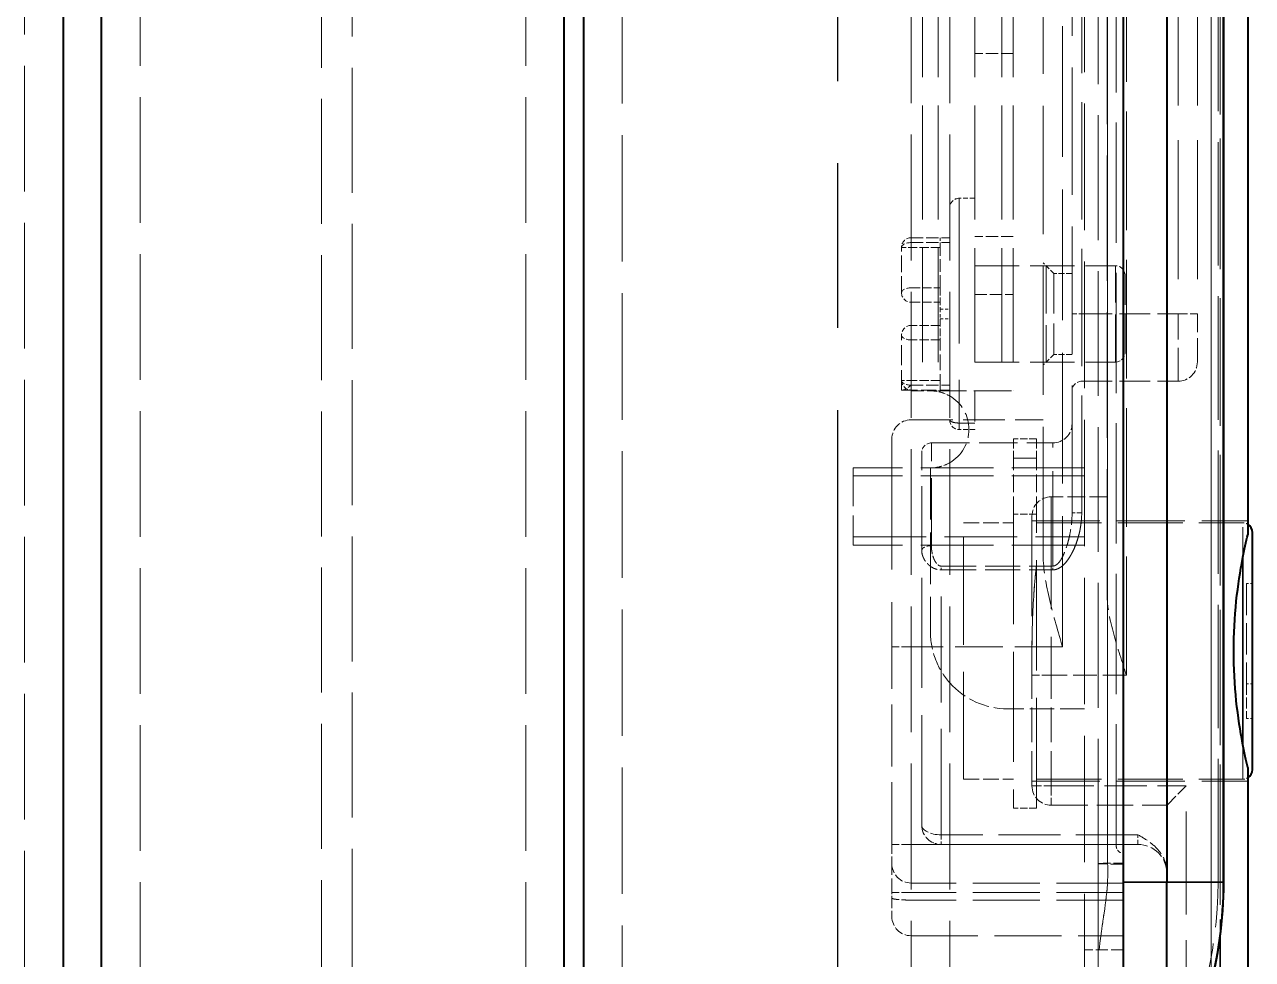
# Model space of a CAD drawing. Header units: millimetres. Extents: x 0 to 2523, y 0 to 1782.
# Drawn here: x 502.7 to 566.4, y 800.1 to 848.6 of the extents above; entities that cross this region are included whole.
import ezdxf

# ---------------------------------------------------------------- set-up
doc = ezdxf.new("R2010")
doc.units = ezdxf.units.MM
doc.header["$LTSCALE"] = 3
for name, pattern in [('CHAIN', [0.3543, 0.2362, -0.0295, 0.0591, -0.0295]), ('DASHED', [0.2067, 0.1654, -0.0413]), ('DOUBLE_DASH_CHAIN', [1.2403, 0.6614, -0.0827, 0.1654, -0.0827, 0.1654, -0.0827])]:
    doc.linetypes.add(name, pattern=pattern)
for name, color, linetype, lineweight in [('가려진 것(ISO)', 2, 'DASHED', 18), ('가려진 좁은 것(ISO)', 2, 'DASHED', 18), ('가시적인 것(ISO)', 3, 'Continuous', 40), ('가시적인 좁은 것(ISO)', 3, 'Continuous', 35), ('단면선(ISO)', 7, 'CHAIN', 25)]:
    doc.layers.add(name, color=color, linetype=linetype, lineweight=lineweight)

# ---------------------------------------------------------------- blocks, each defined once
blk = doc.blocks.new('2dTransSection1')
at = {"layer": '단면선(ISO)', "linetype": 'DOUBLE_DASH_CHAIN', "ltscale": 5.732075}
blk.add_line((181.637, 243.488), (181.637, 325.427), dxfattribs=at)

msp = doc.modelspace()

# ---------------------------------------------------------------- linework, layer by layer
at = {"layer": '가려진 것(ISO)', "ltscale": 13.134298}
for p, q in [((502.7116, 1164.0669), (502.7116, 488.0669)), ((508.7116, 488.0669), (508.7116, 1164.0669)), ((528.7116, 488.0669), (528.7116, 1164.0669))]:
    msp.add_line(p, q, dxfattribs=at)
at = {"layer": '가려진 것(ISO)', "ltscale": 13.068692}
for p, q in [((518.1116, 514.0669), (518.1116, 1138.0669)), ((519.7116, 1138.0669), (519.7116, 514.0669))]:
    msp.add_line(p, q, dxfattribs=at)
at = {"layer": '가려진 것(ISO)', "ltscale": 13.223674}
for p, q in [((533.7116, 746.0669), (533.7116, 951.0669)), ((557.7116, 951.0669), (557.7116, 746.0669))]:
    msp.add_line(p, q, dxfattribs=at)
at = {"layer": '가려진 것(ISO)', "ltscale": 13.155773}
for p, q in [((548.7116, 771.0669), (548.7116, 926.0669)), ((550.7116, 771.0669), (550.7116, 926.0669))]:
    msp.add_line(p, q, dxfattribs=at)
at = {"layer": '가려진 것(ISO)', "ltscale": 13.04229}
msp.add_line((558.4116, 805.0388), (558.4116, 894.0016), dxfattribs=at)
at = {"layer": '가려진 것(ISO)', "ltscale": 13.116171}
msp.add_line((558.8808, 819.0002), (558.8808, 884.0669), dxfattribs=at)
at = {"layer": '가려진 것(ISO)', "ltscale": 12.584246}
msp.add_line((559.3432, 806.032), (559.3432, 884.0669), dxfattribs=at)
at = {"layer": '가려진 것(ISO)', "ltscale": 13.302197}
msp.add_line((557.0616, 823.2438), (557.0616, 880.9847), dxfattribs=at)
at = {"layer": '가려진 것(ISO)', "ltscale": 13.426841}
msp.add_line((555.5616, 821.0366), (555.5616, 879.3185), dxfattribs=at)
at = {"layer": '가려진 것(ISO)', "ltscale": 11.933559}
for p, q in [((550.115, 866.5669), (550.115, 829.5669)), ((552.0116, 866.5669), (552.0116, 829.5669)), ((554.0116, 866.5669), (554.0116, 829.5669))]:
    msp.add_line(p, q, dxfattribs=at)
at = {"layer": '가려진 것(ISO)', "ltscale": 14.513788}
msp.add_line((563.5616, 860.5616), (563.5616, 833.5616), dxfattribs=at)
at = {"layer": '가려진 것(ISO)', "ltscale": 1.269698}
for p, q in [((554.0116, 847.0669), (552.0116, 847.0669)), ((548.7116, 837.5069), (550.7116, 837.5069)), ((554.0116, 837.5669), (552.0116, 837.5669)), ((559.7116, 800.5669), (557.7116, 800.5669))]:
    msp.add_line(p, q, dxfattribs=at)
at = {"layer": '가려진 것(ISO)', "ltscale": 0.507819}
for p, q in [((552.0116, 839.5569), (551.2116, 839.5569)), ((552.0116, 827.5569), (551.2116, 827.5569))]:
    msp.add_line(p, q, dxfattribs=at)
at = {"layer": '가려진 것(ISO)', "ltscale": 0.498548}
msp.add_line((550.2116, 837.0069), (550.2116, 837.5069), dxfattribs=at)
at = {"layer": '가려진 것(ISO)', "ltscale": 1.722727}
msp.add_line((548.2116, 834.6569), (548.2116, 837.0069), dxfattribs=at)
at = {"layer": '가려진 것(ISO)', "ltscale": 1.333188}
msp.add_line((550.2116, 834.9069), (550.2116, 837.0069), dxfattribs=at)
at = {"layer": '가려진 것(ISO)', "ltscale": 4.634662}
for p, q in [((552.0116, 836.0569), (559.3116, 836.0569)), ((552.0116, 831.0569), (559.3116, 831.0569))]:
    msp.add_line(p, q, dxfattribs=at)
at = {"layer": '가려진 것(ISO)', "ltscale": 0.493735}
for p, q in [((556.1116, 835.6569), (555.5616, 836.2069)), ((556.1116, 831.4569), (555.5616, 830.9069))]:
    msp.add_line(p, q, dxfattribs=at)
at = {"layer": '가려진 것(ISO)', "ltscale": 4.188547}
msp.add_line((556.1116, 835.6569), (556.1116, 831.4569), dxfattribs=at)
at = {"layer": '가려진 것(ISO)', "ltscale": 0.603054}
for p, q in [((557.0616, 835.6569), (556.1116, 835.6569)), ((557.0616, 831.4569), (556.1116, 831.4569))]:
    msp.add_line(p, q, dxfattribs=at)
at = {"layer": '가려진 것(ISO)', "ltscale": 3.989087}
for p, q in [((559.8116, 831.5569), (559.8116, 835.5569)), ((545.7116, 825.5669), (545.7116, 821.5669))]:
    msp.add_line(p, q, dxfattribs=at)
at = {"layer": '가려진 것(ISO)', "ltscale": 0.80633}
for p, q in [((550.2116, 834.9069), (550.2116, 833.8069)), ((550.2116, 833.3069), (550.2116, 832.2069))]:
    msp.add_line(p, q, dxfattribs=at)
at = {"layer": '가려진 것(ISO)', "ltscale": 0.952248}
for p, q in [((548.7116, 834.1569), (550.2116, 834.1569)), ((550.2116, 832.9569), (548.7116, 832.9569))]:
    msp.add_line(p, q, dxfattribs=at)
at = {"layer": '가려진 것(ISO)', "ltscale": 0.332332}
msp.add_line((550.2116, 833.8069), (550.2116, 833.3069), dxfattribs=at)
at = {"layer": '가려진 것(ISO)', "ltscale": 2.493142}
msp.add_line((563.5616, 831.0616), (563.5616, 833.5616), dxfattribs=at)
at = {"layer": '가려진 것(ISO)', "ltscale": 2.089287}
msp.add_line((548.2116, 829.6069), (548.2116, 832.4569), dxfattribs=at)
at = {"layer": '가려진 것(ISO)', "ltscale": 1.650637}
for p, q in [((550.2116, 829.6069), (550.2116, 832.2069)), ((551.4193, 822.7169), (554.0193, 822.7169)), ((551.4193, 809.4169), (554.0193, 809.4169))]:
    msp.add_line(p, q, dxfattribs=at)
at = {"layer": '가려진 것(ISO)', "ltscale": 0.189734}
msp.add_line((548.2116, 829.6069), (548.2786, 829.6069), dxfattribs=at)
at = {"layer": '가려진 것(ISO)', "ltscale": 1.544617}
msp.add_line((548.2786, 829.6069), (550.7116, 829.6069), dxfattribs=at)
at = {"layer": '가려진 것(ISO)', "ltscale": 1.329628}
msp.add_line((548.7116, 829.5669), (549.7116, 829.5669), dxfattribs=at)
at = {"layer": '가려진 것(ISO)', "ltscale": 0.256004}
msp.add_line((549.7116, 829.5669), (550.115, 829.5669), dxfattribs=at)
at = {"layer": '가려진 것(ISO)', "ltscale": 2.940551}
msp.add_line((553.415, 829.5669), (550.115, 829.5669), dxfattribs=at)
at = {"layer": '가려진 것(ISO)', "ltscale": 3.212371}
msp.add_line((552.0116, 829.5669), (552.0116, 827.5569), dxfattribs=at)
at = {"layer": '가려진 것(ISO)', "ltscale": 1.00689}
msp.add_line((553.415, 829.5669), (554.0116, 829.5669), dxfattribs=at)
at = {"layer": '가려진 것(ISO)', "ltscale": 3.174394}
msp.add_line((557.5616, 830.0616), (562.5616, 830.0616), dxfattribs=at)
at = {"layer": '가려진 것(ISO)', "ltscale": 4.348957}
msp.add_line((548.7116, 828.0616), (555.5616, 828.0616), dxfattribs=at)
at = {"layer": '가려진 것(ISO)', "ltscale": 13.645111}
msp.add_line((547.7116, 827.0616), (547.7116, 816.2883), dxfattribs=at)
at = {"layer": '가려진 것(ISO)', "ltscale": 0.997197}
for p, q in [((554.0193, 827.0669), (554.0193, 826.0669)), ((555.2193, 827.0669), (555.2193, 826.0669)), ((547.7116, 806.032), (547.7116, 805.032))]:
    msp.add_line(p, q, dxfattribs=at)
at = {"layer": '가려진 것(ISO)', "ltscale": 0.761779}
for p, q in [((555.2193, 827.0669), (554.0193, 827.0669)), ((555.2193, 823.1677), (554.0193, 823.1677)), ((555.2193, 807.9169), (554.0193, 807.9169))]:
    msp.add_line(p, q, dxfattribs=at)
at = {"layer": '가려진 것(ISO)', "ltscale": 6.730783}
msp.add_line((549.2616, 821.2792), (549.2616, 826.3616), dxfattribs=at)
at = {"layer": '가려진 것(ISO)', "ltscale": 3.999763}
msp.add_line((549.7616, 826.8616), (556.0616, 826.8616), dxfattribs=at)
at = {"layer": '가려진 것(ISO)', "ltscale": 1.840548}
for p, q in [((554.0193, 823.1677), (554.0193, 826.0669)), ((555.2193, 823.1677), (555.2193, 826.0669))]:
    msp.add_line(p, q, dxfattribs=at)
at = {"layer": '가려진 것(ISO)', "ltscale": 7.618686}
for p, q in [((557.7116, 825.5669), (545.7116, 825.5669)), ((557.7116, 825.1489), (545.7116, 825.1489)), ((545.7116, 821.9849), (557.7116, 821.9849)), ((557.7116, 821.5669), (545.7116, 821.5669))]:
    msp.add_line(p, q, dxfattribs=at)
at = {"layer": '가려진 것(ISO)', "ltscale": 5.39654}
msp.add_line((549.7116, 825.5669), (549.7116, 817.0669), dxfattribs=at)
at = {"layer": '가려진 것(ISO)', "ltscale": 1.841107}
msp.add_line((558.8808, 824.0669), (555.9808, 824.0669), dxfattribs=at)
at = {"layer": '가려진 것(ISO)', "ltscale": 11.51588}
for p, q in [((554.0193, 823.1677), (554.0193, 807.9169)), ((555.2193, 807.9169), (555.2193, 823.1677))]:
    msp.add_line(p, q, dxfattribs=at)
at = {"layer": '가려진 것(ISO)', "ltscale": 11.230227}
msp.add_line((551.4193, 809.4169), (551.4193, 822.7169), dxfattribs=at)
at = {"layer": '가려진 것(ISO)', "ltscale": 10.449178}
msp.add_line((554.9808, 823.0669), (554.9808, 814.8169), dxfattribs=at)
at = {"layer": '가려진 것(ISO)', "ltscale": 7.10903}
for p, q in [((554.9808, 822.8169), (566.178, 822.8169)), ((554.9808, 809.3169), (566.178, 809.3169))]:
    msp.add_line(p, q, dxfattribs=at)
at = {"layer": '가려진 것(ISO)', "ltscale": 6.793318}
for p, q in [((555.2193, 822.7169), (565.9193, 822.7169)), ((555.2193, 809.4169), (565.9193, 809.4169))]:
    msp.add_line(p, q, dxfattribs=at)
at = {"layer": '가려진 것(ISO)', "ltscale": 11.487453}
msp.add_line((549.2616, 807.0325), (549.2616, 821.2792), dxfattribs=at)
at = {"layer": '가려진 것(ISO)', "ltscale": 3.301374}
msp.add_line((566.1193, 819.5669), (566.1193, 814.3669), dxfattribs=at)
at = {"layer": '가려진 것(ISO)', "ltscale": 0.19037}
for p, q in [((566.4193, 819.5669), (566.1193, 819.5669)), ((566.4193, 814.3669), (566.1193, 814.3669)), ((566.4193, 812.5669), (566.1193, 812.5669))]:
    msp.add_line(p, q, dxfattribs=at)
at = {"layer": '가려진 것(ISO)', "ltscale": 6.511653}
msp.add_line((547.7116, 806.032), (547.7116, 816.2883), dxfattribs=at)
at = {"layer": '가려진 것(ISO)', "ltscale": 3.650568}
msp.add_line((554.9808, 809.0669), (554.9808, 814.8169), dxfattribs=at)
at = {"layer": '가려진 것(ISO)', "ltscale": 1.142718}
msp.add_line((566.1193, 814.3669), (566.1193, 812.5669), dxfattribs=at)
at = {"layer": '가려진 것(ISO)', "ltscale": 2.539495}
msp.add_line((557.7116, 813.0669), (553.7116, 813.0669), dxfattribs=at)
at = {"layer": '가려진 것(ISO)', "ltscale": 1.21262}
msp.add_line((562.9808, 809.0669), (561.9808, 808.0669), dxfattribs=at)
at = {"layer": '가려진 것(ISO)', "ltscale": 3.809293}
msp.add_line((555.9808, 808.0669), (561.9808, 808.0669), dxfattribs=at)
at = {"layer": '가려진 것(ISO)', "ltscale": 6.488015}
msp.add_line((550.2616, 806.0325), (560.4808, 806.0325), dxfattribs=at)
at = {"layer": '가려진 것(ISO)', "ltscale": 1.495845}
msp.add_line((547.7116, 803.532), (547.7116, 805.032), dxfattribs=at)
at = {"layer": '가려진 것(ISO)', "ltscale": 11.251338}
msp.add_line((558.4116, 805.0388), (558.4116, 791.5446), dxfattribs=at)
at = {"layer": '가려진 것(ISO)', "ltscale": 6.983788}
for p, q in [((559.7116, 804.032), (548.7116, 804.032)), ((559.7116, 803.1466), (548.7116, 803.1466)), ((548.7116, 801.2962), (559.7116, 801.2962))]:
    msp.add_line(p, q, dxfattribs=at)
at = {"layer": '가려진 것(ISO)'}
msp.add_line((564.9331, 804.0699), (564.9331, 804.0698), dxfattribs=at)
at = {"layer": '가려진 것(ISO)', "ltscale": 0.173759}
msp.add_line((547.7116, 803.2581), (547.7116, 803.532), dxfattribs=at)
at = {"layer": '가려진 것(ISO)', "ltscale": 1.076896}
msp.add_line((547.7116, 803.2581), (547.7116, 802.2962), dxfattribs=at)
at = {"layer": '가려진 것(ISO)', "ltscale": 0.498548}
for centre, start, end in [((551.2116, 839.0569), 90, 180), ((548.7116, 837.0069), 90, 180), ((559.3116, 835.5569), 0, 90), ((548.7116, 834.6569), 180, 270), ((548.7116, 832.4569), 90, 180), ((559.3116, 831.5569), 270, 0), ((548.7116, 830.1069), 180, 270), ((557.5616, 829.5616), 90, 180), ((551.2116, 828.0569), 180, 270), ((549.7616, 826.3616), 90, 180)]:
    msp.add_arc(centre, 0.5, start, end, dxfattribs=at)
at = {"layer": '가려진 것(ISO)', "ltscale": 0.997197}
for centre, start, end in [((562.5616, 831.0616), 270, 0), ((548.7116, 827.0616), 90, 180), ((556.0616, 827.8616), 270, 0), ((555.9808, 823.0669), 90, 180), ((555.9808, 809.0669), 180, 270), ((548.7116, 805.032), 180, 270), ((548.7116, 802.2962), 180, 270)]:
    msp.add_arc(centre, 1, start, end, dxfattribs=at)
at = {"layer": '가려진 것(ISO)', "ltscale": 2.659358}
msp.add_arc((549.7116, 827.5669), 2, 300, 60, dxfattribs=at)
at = {"layer": '가려진 것(ISO)', "ltscale": 0.172535}
for centre, start, end in [((565.9193, 822.2169), 58.841471, 90), ((565.9193, 809.9169), 270, 301.158472)]:
    msp.add_arc(centre, 0.5, start, end, dxfattribs=at)
at = {"layer": '가려진 것(ISO)', "ltscale": 2.153635}
msp.add_arc((553.7116, 817.0669), 4, 221.409622, 270, dxfattribs=at)
at = {"layer": '가려진 것(ISO)', "ltscale": 1.495845}
msp.add_arc((560.4808, 804.5325), 1.5, 0, 90, dxfattribs=at)
at = {"layer": '가려진 것(ISO)', "ltscale": 0.433106}
msp.add_ellipse((548.7116, 830.1067), major_axis=(0.4829, 0.4828), ratio=0.2679384, start_param=3.4034155, end_param=4.4507531, dxfattribs=at)
at = {"layer": '가려진 것(ISO)', "ltscale": 1.05687}
msp.add_ellipse((550.2617, 807.0325), major_axis=(0.572, 0.8203), ratio=0.9999728, start_param=2.1797858, end_param=3.7505382, dxfattribs=at)
at = {"layer": '가려진 것(ISO)', "ltscale": 0.694281}
for points, knots in [([(549.7116, 829.5669), (549.8568, 829.5669), (550.0245, 829.5498), (550.3611, 829.4664), (550.5298, 829.3995), (550.6882, 829.3123), (550.6999, 829.3057), (550.7116, 829.2989)], [-0.30606206, -0.30606206, -0.30606206, -0.30606206, -0.2557879, -0.2557879, -0.20551375, -0.20551375, -0.20152866, -0.20152866, -0.20152866, -0.20152866]), ([(550.7116, 825.8348), (550.6999, 825.8281), (550.6882, 825.8214), (550.5298, 825.7342), (550.3611, 825.6673), (550.0245, 825.5839), (549.8568, 825.5669), (549.7116, 825.5669)], [0.20152866, 0.20152866, 0.20152866, 0.20152866, 0.20551375, 0.20551375, 0.2557879, 0.2557879, 0.30606206, 0.30606206, 0.30606206, 0.30606206])]:
    msp.add_open_spline(points, degree=3, knots=knots, dxfattribs=at)
at = {"layer": '가려진 것(ISO)', "ltscale": 3.177325}
msp.add_open_spline([(556.5616, 816.2883), (556.3402, 817.0482), (556.0963, 817.8772), (555.7081, 819.5094), (555.5616, 820.3123), (555.5616, 821.0366)], degree=3, knots=[-1.43309057, -1.43309057, -1.43309057, -1.43309057, -1.19562768, -1.19562768, -0.95816479, -0.95816479, -0.95816479, -0.95816479], dxfattribs=at)
at = {"layer": '가려진 것(ISO)', "ltscale": 2.839397}
msp.add_open_spline([(559.8808, 814.8169), (559.6591, 815.491), (559.4156, 816.2248), (559.0278, 817.6632), (558.8808, 818.3672), (558.8808, 819.0002)], degree=3, knots=[0, 0, 0, 0, 0.21288965, 0.21288965, 0.42577929, 0.42577929, 0.42577929, 0.42577929], dxfattribs=at)
at = {"layer": '가려진 것(ISO)', "ltscale": 1.844596}
msp.add_open_spline([(549.7116, 817.0669), (549.7116, 816.5823), (549.8043, 816.0722), (550.1619, 815.1645), (550.4134, 814.76), (550.7116, 814.4211)], degree=3, knots=[1.22288463, 1.22288463, 1.22288463, 1.22288463, 1.3682602, 1.3682602, 1.50283407, 1.50283407, 1.50283407, 1.50283407], dxfattribs=at)
at = {"layer": '가려진 것(ISO)', "ltscale": 0.224009}
msp.add_open_spline([(550.2616, 806.0325), (550.1657, 806.0325), (550.0685, 806.0467), (549.9572, 806.0797), (549.9372, 806.0863), (549.9176, 806.0935)], degree=3, knots=[0, 0, 0, 0, 0.028796081, 0.028796081, 0.035175232, 0.035175232, 0.035175232, 0.035175232], dxfattribs=at)
at = {"layer": '가려진 것(ISO)', "ltscale": 0.415959}
msp.add_open_spline([(559.3432, 806.032), (559.3432, 805.9525), (559.3629, 805.8594), (559.417, 805.7497), (559.4464, 805.7069), (559.5062, 805.6462), (559.5431, 805.6191), (559.6247, 805.5826), (559.6693, 805.5733), (559.7116, 805.5733)], degree=3, knots=[0.062306408, 0.062306408, 0.062306408, 0.062306408, 0.086141003, 0.086141003, 0.099228248, 0.099228248, 0.111920532, 0.111920532, 0.124612816, 0.124612816, 0.124612816, 0.124612816], dxfattribs=at)
at = {"layer": '가려진 것(ISO)', "ltscale": 1.638636}
msp.add_open_spline([(561.9808, 804.596), (561.9808, 804.7629), (561.9476, 804.9605), (561.8387, 805.2869), (561.7394, 805.4749), (561.4973, 805.8073), (561.3145, 805.9835), (560.9069, 806.2866), (560.6834, 806.4155), (560.4808, 806.5325)], degree=3, knots=[-0.24364092, -0.24364092, -0.24364092, -0.24364092, -0.1935549, -0.1935549, -0.14040036, -0.14040036, -0.07020018, -0.07020018, 0, 0, 0, 0], dxfattribs=at)
at = {"layer": '가려진 것(ISO)', "ltscale": 1.296466}
msp.add_open_spline([(558.4116, 805.0388), (558.4116, 805.0412), (558.4329, 805.0436), (558.4746, 805.0459), (558.5164, 805.0482), (558.5787, 805.0503), (558.6588, 805.0523), (558.7388, 805.0542), (558.8365, 805.0559), (558.947, 805.0573), (559.0575, 805.0586), (559.1808, 805.0597), (559.3104, 805.0604), (559.4401, 805.0612), (559.576, 805.0615), (559.7116, 805.0615)], degree=3, knots=[0, 0, 0, 0, 0.2, 0.2, 0.2, 0.4, 0.4, 0.4, 0.6, 0.6, 0.6, 0.8, 0.8, 0.8, 1, 1, 1, 1], dxfattribs=at)
at = {"layer": '가려진 것(ISO)', "ltscale": 1.296475}
msp.add_open_spline([(559.7116, 805.015), (559.576, 805.015), (559.4401, 805.0154), (559.3105, 805.0162), (559.1809, 805.0169), (559.0575, 805.0181), (558.947, 805.0196), (558.8365, 805.0211), (558.7388, 805.0229), (558.6588, 805.025), (558.5787, 805.027), (558.5164, 805.0293), (558.4746, 805.0316), (558.4329, 805.034), (558.4116, 805.0364), (558.4116, 805.0388)], degree=3, knots=[0, 0, 0, 0, 0.2, 0.2, 0.2, 0.4, 0.4, 0.4, 0.6, 0.6, 0.6, 0.8, 0.8, 0.8, 1, 1, 1, 1], dxfattribs=at)
at = {"layer": '가려진 것(ISO)', "ltscale": 1.000421}
msp.add_open_spline([(548.7116, 803.1466), (548.6078, 803.1466), (548.5037, 803.1482), (548.4044, 803.1514), (548.305, 803.1546), (548.2104, 803.1593), (548.1255, 803.1655), (548.0406, 803.1718), (547.9654, 803.1795), (547.9034, 803.1887), (547.8414, 803.1979), (547.7928, 803.2085), (547.7604, 803.2201), (547.728, 803.2318), (547.7116, 803.2446), (547.7116, 803.2581)], degree=3, knots=[0, 0, 0, 0, 0.2, 0.2, 0.2, 0.4, 0.4, 0.4, 0.6, 0.6, 0.6, 0.8, 0.8, 0.8, 1, 1, 1, 1], dxfattribs=at)
at = {"layer": '가려진 좁은 것(ISO)', "ltscale": 13.039324}
for p, q in [((558.9057, 893.9627), (558.9057, 805.0202)), ((558.9057, 805.0202), (558.9057, 893.9627))]:
    msp.add_line(p, q, dxfattribs=at)
at = {"layer": '가려진 좁은 것(ISO)', "ltscale": 13.662825}
msp.add_line((556.5616, 816.2883), (556.5616, 884.0669), dxfattribs=at)
at = {"layer": '가려진 좁은 것(ISO)', "ltscale": 12.260735}
msp.add_line((557.5616, 823.2438), (557.5616, 884.0669), dxfattribs=at)
at = {"layer": '가려진 좁은 것(ISO)', "ltscale": 12.408393}
msp.add_line((559.8808, 814.8169), (559.8808, 884.0669), dxfattribs=at)
at = {"layer": '가려진 좁은 것(ISO)', "ltscale": 12.95251}
msp.add_line((564.2751, 795.7166), (564.2752, 884.067), dxfattribs=at)
at = {"layer": '가려진 좁은 것(ISO)', "ltscale": 12.510248}
msp.add_line((564.2751, 884.0669), (564.2751, 798.7332), dxfattribs=at)
at = {"layer": '가려진 좁은 것(ISO)', "ltscale": 12.900647}
msp.add_line((564.6331, 804.0699), (564.6331, 884.0669), dxfattribs=at)
at = {"layer": '가려진 좁은 것(ISO)', "ltscale": 12.952355}
msp.add_line((564.7434, 795.7173), (564.7428, 884.0666), dxfattribs=at)
at = {"layer": '가려진 좁은 것(ISO)', "ltscale": 13.356773}
msp.add_line((564.7434, 884.0669), (564.7434, 801.2415), dxfattribs=at)
at = {"layer": '가려진 좁은 것(ISO)', "ltscale": 11.933559}
for p, q in [((549.3083, 866.5669), (549.3083, 829.5669)), ((553.415, 866.5669), (553.415, 829.5669))]:
    msp.add_line(p, q, dxfattribs=at)
at = {"layer": '가려진 좁은 것(ISO)', "ltscale": 14.513788}
msp.add_line((562.5616, 860.5616), (562.5616, 833.5616), dxfattribs=at)
at = {"layer": '가려진 좁은 것(ISO)', "ltscale": 15.198803}
msp.add_line((551.2116, 839.5569), (551.2116, 827.5569), dxfattribs=at)
at = {"layer": '가려진 좁은 것(ISO)', "ltscale": 1.269698}
for p, q in [((548.7116, 837.2569), (550.7116, 837.2569)), ((552.0116, 834.5669), (554.0116, 834.5669)), ((548.7116, 829.8569), (550.7116, 829.8569))]:
    msp.add_line(p, q, dxfattribs=at)
at = {"layer": '가려진 좁은 것(ISO)', "ltscale": 0.498548}
for p, q in [((548.2116, 837.0069), (548.7116, 837.0069)), ((557.0616, 833.5616), (557.5616, 833.5616)), ((548.7116, 830.1069), (548.2116, 830.1069)), ((557.5616, 823.2438), (557.0616, 823.2438)), ((560.4808, 806.0325), (560.4808, 806.5325))]:
    msp.add_line(p, q, dxfattribs=at)
at = {"layer": '가려진 좁은 것(ISO)', "ltscale": 0.952248}
for p, q in [((550.2116, 837.0069), (548.7116, 837.0069)), ((548.7116, 834.9069), (550.2116, 834.9069)), ((550.2116, 832.2069), (548.7116, 832.2069)), ((550.2116, 830.1069), (548.7116, 830.1069))]:
    msp.add_line(p, q, dxfattribs=at)
at = {"layer": '가려진 좁은 것(ISO)', "ltscale": 4.986384}
for p, q in [((555.7116, 836.0569), (555.7116, 831.0569)), ((559.3116, 831.0569), (559.3116, 836.0569))]:
    msp.add_line(p, q, dxfattribs=at)
at = {"layer": '가려진 좁은 것(ISO)', "ltscale": 0.317349}
for p, q in [((550.2116, 833.8069), (550.7116, 833.8069)), ((550.2116, 833.3069), (550.7116, 833.3069))]:
    msp.add_line(p, q, dxfattribs=at)
at = {"layer": '가려진 좁은 것(ISO)', "ltscale": 3.174394}
msp.add_line((557.5616, 833.5616), (562.5616, 833.5616), dxfattribs=at)
at = {"layer": '가려진 좁은 것(ISO)', "ltscale": 3.490439}
msp.add_line((562.5616, 830.0616), (562.5616, 833.5616), dxfattribs=at)
at = {"layer": '가려진 좁은 것(ISO)', "ltscale": 0.997197}
for p, q in [((562.5616, 833.5616), (563.5616, 833.5616)), ((548.7116, 816.2883), (547.7116, 816.2883)), ((555.9808, 814.8169), (554.9808, 814.8169)), ((554.9808, 809.0669), (555.9808, 809.0669)), ((555.9808, 809.0669), (555.9808, 808.0669)), ((548.7116, 806.032), (547.7116, 806.032)), ((548.7116, 803.532), (547.7116, 803.532))]:
    msp.add_line(p, q, dxfattribs=at)
at = {"layer": '가려진 좁은 것(ISO)', "ltscale": 0.507819}
for p, q in [((551.2116, 827.8936), (552.0116, 827.8936)), ((552.0116, 827.8936), (551.2116, 827.8936))]:
    msp.add_line(p, q, dxfattribs=at)
at = {"layer": '가려진 좁은 것(ISO)', "ltscale": 7.064878}
msp.add_line((549.7616, 821.5269), (549.7616, 826.8616), dxfattribs=at)
at = {"layer": '가려진 좁은 것(ISO)', "ltscale": 9.920982}
msp.add_line((556.0616, 820.4749), (556.0616, 826.8616), dxfattribs=at)
at = {"layer": '가려진 좁은 것(ISO)', "ltscale": 0.761779}
for p, q in [((555.2193, 826.0758), (554.0193, 826.0758)), ((554.0193, 826.0758), (555.2193, 826.0758)), ((555.2193, 826.0669), (554.0193, 826.0669))]:
    msp.add_line(p, q, dxfattribs=at)
at = {"layer": '가려진 좁은 것(ISO)', "ltscale": 11.715744}
msp.add_line((555.9808, 824.0669), (555.9808, 814.8169), dxfattribs=at)
at = {"layer": '가려진 좁은 것(ISO)', "ltscale": 3.192481}
for p, q in [((565.9193, 820.9046), (565.9193, 822.7169)), ((565.9193, 809.4169), (565.9193, 811.2292))]:
    msp.add_line(p, q, dxfattribs=at)
at = {"layer": '가려진 좁은 것(ISO)', "ltscale": 3.682315}
msp.add_line((550.2616, 820.4749), (556.0616, 820.4749), dxfattribs=at)
at = {"layer": '가려진 좁은 것(ISO)', "ltscale": 0.129137}
for p, q in [((550.2616, 820.2769), (550.2616, 820.4749)), ((556.0617, 820.2769), (556.0617, 820.4749))]:
    msp.add_line(p, q, dxfattribs=at)
at = {"layer": '가려진 좁은 것(ISO)', "ltscale": 11.082451}
msp.add_line((550.2616, 806.5325), (550.2616, 820.2769), dxfattribs=at)
at = {"layer": '가려진 좁은 것(ISO)', "ltscale": 3.682318}
msp.add_line((550.2616, 820.2769), (556.0617, 820.2769), dxfattribs=at)
at = {"layer": '가려진 좁은 것(ISO)', "ltscale": 4.983856}
msp.add_line((556.5616, 816.2883), (548.7116, 816.2883), dxfattribs=at)
at = {"layer": '가려진 좁은 것(ISO)', "ltscale": 3.650568}
msp.add_line((555.9808, 809.0669), (555.9808, 814.8169), dxfattribs=at)
at = {"layer": '가려진 좁은 것(ISO)', "ltscale": 2.476006}
msp.add_line((559.8808, 814.8169), (555.9808, 814.8169), dxfattribs=at)
at = {"layer": '가려진 좁은 것(ISO)', "ltscale": 4.444192}
msp.add_line((555.9808, 809.0669), (562.9808, 809.0669), dxfattribs=at)
at = {"layer": '가려진 좁은 것(ISO)', "ltscale": 10.764393}
msp.add_line((562.9808, 795.7169), (562.9808, 809.0669), dxfattribs=at)
at = {"layer": '가려진 좁은 것(ISO)', "ltscale": 6.749864}
msp.add_line((559.3432, 806.032), (548.7116, 806.032), dxfattribs=at)
at = {"layer": '가려진 좁은 것(ISO)', "ltscale": 6.488015}
msp.add_line((560.4808, 806.5325), (550.2616, 806.5325), dxfattribs=at)
at = {"layer": '가려진 좁은 것(ISO)', "ltscale": 0.299089}
msp.add_line((564.6331, 804.0713), (564.9331, 804.0698), dxfattribs=at)
at = {"layer": '가려진 좁은 것(ISO)', "ltscale": 0.219584}
msp.add_line((564.9073, 804.0699), (564.6331, 804.0699), dxfattribs=at)
at = {"layer": '가려진 좁은 것(ISO)', "ltscale": 6.983788}
msp.add_line((559.7116, 803.532), (548.7116, 803.532), dxfattribs=at)
at = {"layer": '가려진 좁은 것(ISO)', "ltscale": 6.950111}
msp.add_arc((542.0181, 804.1865), 22.6153, 331.970607, 359.704641, dxfattribs=at)
at = {"layer": '가려진 좁은 것(ISO)', "ltscale": 0.000785776}
msp.add_arc((542.0181, 804.1865), 22.6153, 359.704641, 359.708175, dxfattribs=at)
at = {"layer": '가려진 좁은 것(ISO)', "ltscale": 0.498548}
for centre, major_axis, ratio, start_param, end_param in [((548.7116, 837.0069), (-0.5, 0), 0.5, 4.712389, 6.2831853), ((548.7116, 834.6569), (-0.5, 0), 0.5, 4.712389, 6.2831853), ((548.7116, 832.4569), (-0.5, 0), 0.5, 0, 1.5707963), ((548.7116, 830.1069), (-0.5, 0), 0.5, 0, 1.5707963), ((549.7616, 821.2792), (-0.5, 0), 0.4954569, 4.712389, 6.2831853), ((550.2616, 806.5325), (0, -0.5), 0.0000128, 4.712389, 6.2831852), ((550.2616, 806.5325), (0, -0.5), 0.0000128, 4.712389, 6.283186)]:
    msp.add_ellipse(centre, major_axis=major_axis, ratio=ratio, start_param=start_param, end_param=end_param, dxfattribs=at)
at = {"layer": '가려진 좁은 것(ISO)', "ltscale": 1.056869}
msp.add_ellipse((550.2617, 807.0325), major_axis=(1.0001, 0), ratio=0.5000004, start_param=3.1415867, end_param=4.7122649, dxfattribs=at)
at = {"layer": '가려진 좁은 것(ISO)', "ltscale": 1.270713}
msp.add_open_spline([(550.7116, 828.0601), (550.7116, 828.0595), (550.7117, 828.0586), (550.7119, 828.0541), (550.7124, 828.0482), (550.721, 828.0261), (550.7346, 828.0026), (550.8064, 827.9634), (550.8429, 827.946), (550.9375, 827.9213), (550.9745, 827.9134), (551.0488, 827.9027), (551.0817, 827.8991), (551.1479, 827.8947), (551.1794, 827.8936), (551.2116, 827.8936)], degree=3, knots=[-0.23603487, -0.23603487, -0.23603487, -0.23603487, -0.22092193, -0.22092193, -0.16912228, -0.16912228, -0.07816044, -0.07816044, -0.03941421, -0.03941421, -0.02137215, -0.02137215, -0.00968561, -0.00968561, 0, 0, 0, 0], dxfattribs=at)
at = {"layer": '가려진 좁은 것(ISO)', "ltscale": 1.270707}
msp.add_open_spline([(551.2116, 827.8936), (551.1824, 827.8936), (551.1539, 827.8945), (551.0966, 827.8979), (551.069, 827.9006), (550.9977, 827.9094), (550.9534, 827.9175), (550.8179, 827.9519), (550.776, 827.9785), (550.7241, 828.0169), (550.7164, 828.0354), (550.7119, 828.0525), (550.7117, 828.0568), (550.7116, 828.0595), (550.7116, 828.0598), (550.7116, 828.0601)], degree=3, knots=[-0.52736356, -0.52736356, -0.52736356, -0.52736356, -0.51522349, -0.51522349, -0.50210523, -0.50210523, -0.47815614, -0.47815614, -0.42131212, -0.42131212, -0.33646984, -0.33646984, -0.29043281, -0.29043281, -0.28412177, -0.28412177, -0.28412177, -0.28412177], dxfattribs=at)
at = {"layer": '가려진 좁은 것(ISO)', "ltscale": 2.259302}
msp.add_open_spline([(557.5616, 823.2438), (557.5616, 823.1229), (557.5511, 822.8912), (557.5139, 822.5771), (557.4607, 822.2875), (557.3961, 822.0236), (557.3251, 821.7884), (557.2509, 821.5805), (557.1754, 821.3966), (557.0995, 821.2336), (557.0241, 821.0891), (556.9493, 820.9609), (556.8752, 820.8468), (556.8019, 820.7456), (556.7293, 820.6562), (556.6582, 820.5783), (556.5894, 820.512), (556.5215, 820.4546), (556.4491, 820.4022), (556.3709, 820.3557), (556.2843, 820.3163), (556.1847, 820.2863), (556.1047, 820.2769), (556.0616, 820.2769)], degree=3, dxfattribs=at)
at = {"layer": '가려진 좁은 것(ISO)', "ltscale": 1.983264}
msp.add_open_spline([(556.0616, 820.4749), (556.105, 820.4749), (556.1486, 820.4853), (556.1929, 820.5073), (556.2371, 820.5292), (556.282, 820.5627), (556.3248, 820.6049), (556.3676, 820.6471), (556.4084, 820.698), (556.4477, 820.7556), (556.487, 820.8132), (556.5247, 820.8775), (556.5609, 820.9472), (556.5971, 821.017), (556.6317, 821.0922), (556.6651, 821.1726), (556.6984, 821.2529), (556.7304, 821.3383), (556.7612, 821.4291), (556.792, 821.52), (556.8215, 821.6164), (556.8496, 821.7186), (556.8777, 821.8208), (556.9043, 821.9289), (556.9288, 822.0429), (556.9533, 822.157), (556.9757, 822.2771), (556.995, 822.4036), (557.0144, 822.53), (557.0308, 822.6628), (557.0426, 822.8027), (557.0544, 822.9427), (557.0616, 823.0898), (557.0616, 823.2438)], degree=3, knots=[0.00000169, 0.00000169, 0.00000169, 0.00000169, 0.09090909, 0.09090909, 0.09090909, 0.18181818, 0.18181818, 0.18181818, 0.27272727, 0.27272727, 0.27272727, 0.36363636, 0.36363636, 0.36363636, 0.45454545, 0.45454545, 0.45454545, 0.54545455, 0.54545455, 0.54545455, 0.63636364, 0.63636364, 0.63636364, 0.72727273, 0.72727273, 0.72727273, 0.81818182, 0.81818182, 0.81818182, 0.90909091, 0.90909091, 0.90909091, 1, 1, 1, 1], dxfattribs=at)
at = {"layer": '가려진 좁은 것(ISO)', "ltscale": 2.2593}
msp.add_open_spline([(556.0617, 820.2769), (556.1271, 820.2768), (556.2575, 820.2979), (556.4594, 820.3997), (556.643, 820.555), (556.8128, 820.7528), (556.9688, 820.9861), (557.1128, 821.2537), (557.2458, 821.5591), (557.3655, 821.9061), (557.4663, 822.2977), (557.5399, 822.7375), (557.5616, 823.069), (557.5616, 823.2438)], degree=3, knots=[0.00000336, 0.00000336, 0.00000336, 0.00000336, 0.09090909, 0.18181818, 0.27272727, 0.36363636, 0.45454545, 0.54545455, 0.63636364, 0.72727273, 0.81818182, 0.90909091, 1, 1, 1, 1], dxfattribs=at)
at = {"layer": '가려진 좁은 것(ISO)', "ltscale": 1.208021}
msp.add_open_spline([(549.2616, 821.2792), (549.2616, 821.2358), (549.2653, 821.1938), (549.2716, 821.1537), (549.2779, 821.1135), (549.2868, 821.0751), (549.2977, 821.0382), (549.3086, 821.0014), (549.3215, 820.966), (549.3359, 820.9322), (549.3502, 820.8983), (549.3661, 820.8659), (549.3831, 820.835), (549.4001, 820.804), (549.4183, 820.7745), (549.4374, 820.7464), (549.4565, 820.7182), (549.4764, 820.6915), (549.4971, 820.6661), (549.5177, 820.6408), (549.539, 820.6168), (549.5609, 820.5941), (549.5827, 820.5714), (549.6051, 820.55), (549.6281, 820.5297), (549.6511, 820.5094), (549.6746, 820.4903), (549.6989, 820.4723), (549.7231, 820.4542), (549.748, 820.4371), (549.7738, 820.4211), (549.7996, 820.4051), (549.8262, 820.3901), (549.8537, 820.3763), (549.8813, 820.3624), (549.9098, 820.3497), (549.9393, 820.3383), (549.9687, 820.3268), (549.9992, 820.3167), (550.0317, 820.3078), (550.0643, 820.299), (550.0989, 820.2915), (550.1371, 820.286), (550.1753, 820.2805), (550.2171, 820.2769), (550.2616, 820.2769)], degree=3, knots=[0, 0, 0, 0, 0.0666667, 0.0666667, 0.0666667, 0.1333333, 0.1333333, 0.1333333, 0.2, 0.2, 0.2, 0.2666667, 0.2666667, 0.2666667, 0.3333333, 0.3333333, 0.3333333, 0.4, 0.4, 0.4, 0.4666667, 0.4666667, 0.4666667, 0.5333333, 0.5333333, 0.5333333, 0.6, 0.6, 0.6, 0.6666667, 0.6666667, 0.6666667, 0.7333333, 0.7333333, 0.7333333, 0.8, 0.8, 0.8, 0.8666667, 0.8666667, 0.8666667, 0.9333333, 0.9333333, 0.9333333, 1, 1, 1, 1], dxfattribs=at)
at = {"layer": '가려진 좁은 것(ISO)', "ltscale": 0.86512}
msp.add_open_spline([(549.7616, 821.5269), (549.7616, 821.4813), (549.7635, 821.4373), (549.7666, 821.3952), (549.7698, 821.353), (549.7742, 821.3127), (549.7797, 821.274), (549.7851, 821.2353), (549.7916, 821.1982), (549.7988, 821.1627), (549.8059, 821.1271), (549.8139, 821.0931), (549.8224, 821.0607), (549.8309, 821.0282), (549.84, 820.9972), (549.8495, 820.9677), (549.8591, 820.9381), (549.869, 820.9101), (549.8794, 820.8834), (549.8897, 820.8568), (549.9003, 820.8316), (549.9113, 820.8078), (549.9222, 820.784), (549.9334, 820.7615), (549.9449, 820.7402), (549.9564, 820.719), (549.9681, 820.6989), (549.9803, 820.6799), (549.9924, 820.661), (550.0048, 820.6431), (550.0177, 820.6263), (550.0306, 820.6095), (550.0439, 820.5938), (550.0577, 820.5792), (550.0715, 820.5647), (550.0857, 820.5513), (550.1005, 820.5393), (550.1152, 820.5273), (550.1304, 820.5166), (550.1467, 820.5074), (550.163, 820.4981), (550.1803, 820.4902), (550.1994, 820.4844), (550.2184, 820.4786), (550.2393, 820.4749), (550.2616, 820.4749)], degree=3, knots=[0, 0, 0, 0, 0.0666667, 0.0666667, 0.0666667, 0.1333333, 0.1333333, 0.1333333, 0.2, 0.2, 0.2, 0.2666667, 0.2666667, 0.2666667, 0.3333333, 0.3333333, 0.3333333, 0.4, 0.4, 0.4, 0.4666667, 0.4666667, 0.4666667, 0.5333333, 0.5333333, 0.5333333, 0.6, 0.6, 0.6, 0.6666667, 0.6666667, 0.6666667, 0.7333333, 0.7333333, 0.7333333, 0.8, 0.8, 0.8, 0.8666667, 0.8666667, 0.8666667, 0.9333333, 0.9333333, 0.9333333, 1, 1, 1, 1], dxfattribs=at)
at = {"layer": '가려진 좁은 것(ISO)', "ltscale": 2.994816}
msp.add_open_spline([(554.9808, 816.0979), (554.9808, 816.6816), (554.9924, 817.2645), (555.0531, 818.8027), (555.1208, 819.7207), (555.2193, 820.5443)], degree=3, knots=[0.43159296, 0.43159296, 0.43159296, 0.43159296, 0.60681998, 0.60681998, 0.90300067, 0.90300067, 0.90300067, 0.90300067], dxfattribs=at)
at = {"layer": '가려진 좁은 것(ISO)', "ltscale": 2.994815}
msp.add_open_spline([(555.2193, 820.5443), (555.113, 819.6555), (555.0424, 818.6575), (554.9895, 817.1093), (554.9808, 816.6037), (554.9808, 816.0979)], degree=3, knots=[0, 0, 0, 0, 0.32069932, 0.32069932, 0.47314519, 0.47314519, 0.47314519, 0.47314519], dxfattribs=at)
at = {"layer": '가려진 좁은 것(ISO)', "ltscale": 2.845106}
for points, knots in [([(558.9057, 805.0202), (558.9128, 804.8682), (558.9163, 804.7187), (558.9163, 803.5202), (558.6819, 802.2788), (558.517, 801.0248), (558.4898, 800.7978), (558.4676, 800.5669)], [1.54000761, 1.54000761, 1.54000761, 1.54000761, 1.58374382, 1.58374382, 1.89957123, 1.89957123, 1.96318978, 1.96318978, 1.96318978, 1.96318978]), ([(558.4676, 800.5669), (558.4898, 800.7978), (558.517, 801.0248), (558.6819, 802.2788), (558.9163, 803.5202), (558.9163, 804.7187), (558.9128, 804.8682), (558.9057, 805.0202)], [1.20429786, 1.20429786, 1.20429786, 1.20429786, 1.26791641, 1.26791641, 1.58374382, 1.58374382, 1.62748, 1.62748, 1.62748, 1.62748])]:
    msp.add_open_spline(points, degree=3, knots=knots, dxfattribs=at)
at = {"layer": '가시적인 것(ISO)'}
for p, q in [((504.7116, 1166.0669), (504.7116, 486.0669)), ((506.7116, 486.0669), (506.7116, 1166.0669)), ((530.7116, 486.0669), (530.7116, 1166.0669)), ((531.7116, 953.0669), (531.7116, 744.0669)), ((559.7116, 953.0669), (559.7116, 744.0669)), ((561.9808, 891.4316), (561.9808, 804.0777)), ((566.178, 891.639), (566.178, 822.1021)), ((564.9331, 804.0699), (564.9331, 884.0669)), ((566.4193, 809.9169), (566.4193, 822.2169)), ((566.178, 810.0316), (566.178, 787.484))]:
    msp.add_line(p, q, dxfattribs=at)
for centre, radius, start, end in [((565.9193, 822.2169), 0.5, 0, 58.841471), ((565.9193, 809.9169), 0.5, 301.158472, 0), ((542.0181, 804.1865), 22.9153, 330.430333, 359.708504)]:
    msp.add_arc(centre, radius, start, end, dxfattribs=at)
for points, knots in [([(566.178, 810.0316), (566.0991, 810.3625), (566.0006, 810.8026), (565.793, 811.891), (565.6706, 812.6472), (565.4964, 814.309), (565.4475, 815.2148), (565.4475, 816.0669), (565.4475, 816.9189), (565.4964, 817.8247), (565.6706, 819.4865), (565.793, 820.2428), (566.0006, 821.3311), (566.0991, 821.7712), (566.178, 822.1021)], [-0.7215184, -0.7215184, -0.7215184, -0.7215184, -0.5112141, -0.5112141, -0.255607, -0.255607, 0, 0, 0, 0.255607, 0.255607, 0.5112141, 0.5112141, 0.7215184, 0.7215184, 0.7215184, 0.7215184]), ([(561.9808, 792.9873), (561.9808, 793.6877), (561.9808, 794.4664), (561.9808, 796.1552), (561.9808, 797.0605), (561.9808, 798.9647), (561.9808, 799.9577), (561.9808, 801.4856), (561.9808, 802.0002), (561.9808, 803.036), (561.9808, 803.5568), (561.9808, 804.0777)], [-1.2522093, -1.2522093, -1.2522093, -1.2522093, -0.9389682, -0.9389682, -0.6257615, -0.6257615, -0.3126285, -0.3126285, -0.1562493, -0.1562493, -0.000001, -0.000001, -0.000001, -0.000001])]:
    msp.add_open_spline(points, degree=3, knots=knots, dxfattribs=at)
at = {"layer": '가시적인 좁은 것(ISO)'}
for p, q in [((564.9073, 804.0699), (564.9073, 884.0669)), ((565.9193, 811.2292), (565.9193, 820.9046)), ((561.9808, 804.0777), (559.7116, 804.0777)), ((564.9331, 804.0699), (564.9073, 804.0699)), ((564.7434, 801.2415), (564.7434, 795.7169))]:
    msp.add_line(p, q, dxfattribs=at)
msp.add_arc((542.0181, 804.1865), 22.8896, 330.707219, 359.708176, dxfattribs=at)
msp.add_ellipse((541.9718, 804.1401), major_axis=(-25.0898, 0.0745), ratio=0.0001987, start_param=2.4939285, end_param=2.7241736, dxfattribs=at)

# ---------------------------------------------------------------- block references
at = {"layer": '단면선(ISO)', "xscale": 3, "yscale": 3, "zscale": 3}
msp.add_blockref('2dTransSection1', (0, 0), dxfattribs=at)

doc.saveas('drawing.dxf')
